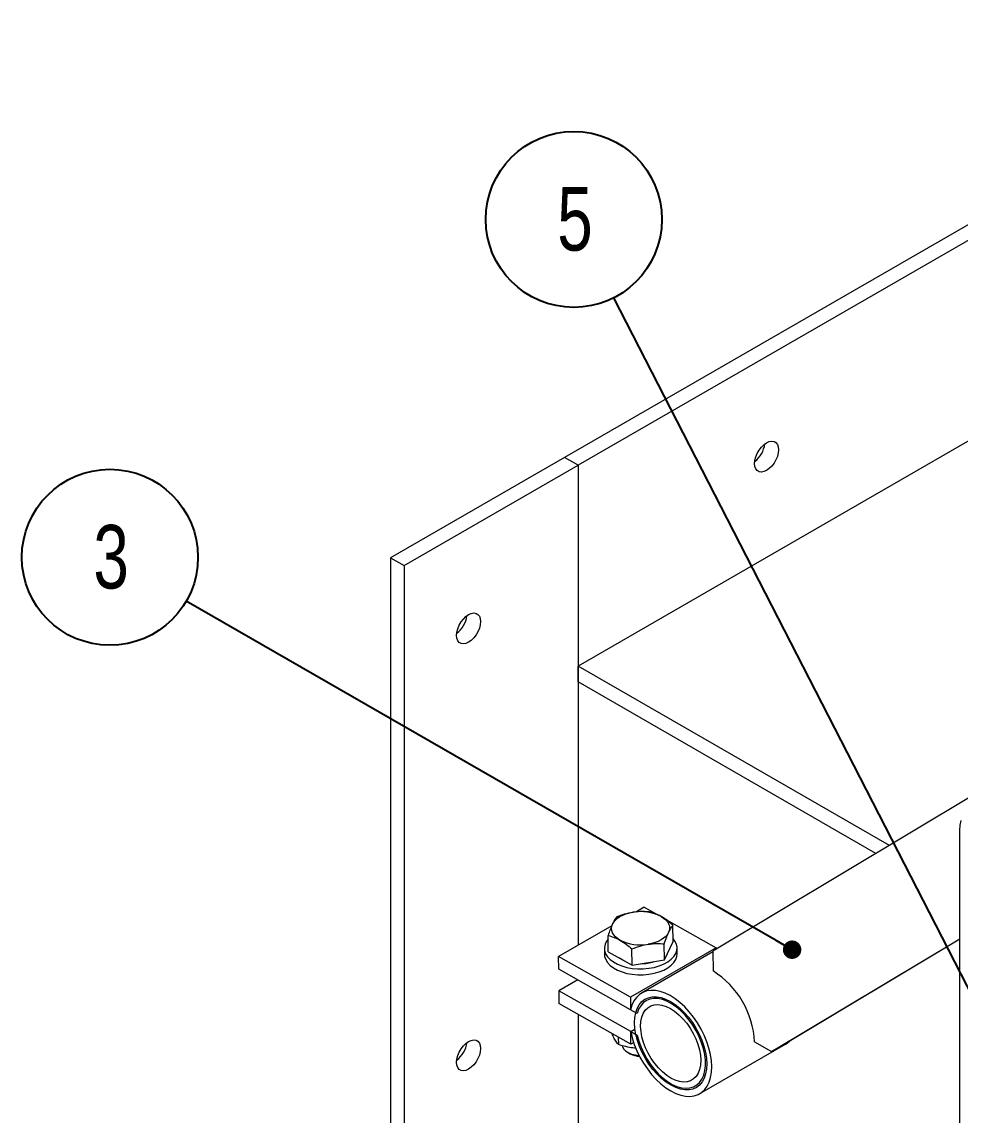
# Model space of a CAD drawing. Header units: millimetres. Extents: x 5983 to 6824, y 1301 to 1895.
# Drawn here: x 6608 to 6659.6, y 1769.2 to 1829.5 of the extents above; entities that cross this region are included whole.
import ezdxf

# ---------------------------------------------------------------- set-up
doc = ezdxf.new("R2010")
doc.units = ezdxf.units.MM
doc.linetypes.add('SLD-Sólida', pattern=[0])
doc.layers.add('FORMATO', color=90, linetype='SLD-Sólida')
doc.styles.add('SLDTEXTSTYLE5', font='TXT', dxfattribs={"width": 0.75})

msp = doc.modelspace()

# ---------------------------------------------------------------- linework, layer by layer
at = {"linetype": 'SLD-Sólida', "lineweight": 18}
for p, q in [((6749.101, 1869.685), (6637.849, 1805.477)), ((6749.849, 1869.253), (6638.597, 1805.045)), ((6749.849, 1858.19), (6638.597, 1793.982)), ((6648.452, 1805.698), (6648.557, 1805.879)), ((6648.557, 1805.879), (6648.682, 1806.042)), ((6648.682, 1806.042), (6648.822, 1806.179)), ((6648.822, 1806.179), (6648.968, 1806.283)), ((6648.968, 1806.283), (6649.115, 1806.349)), ((6649.115, 1806.349), (6649.255, 1806.373)), ((6649.255, 1806.373), (6649.38, 1806.354)), ((6649.38, 1806.354), (6649.484, 1806.294)), ((6649.484, 1806.294), (6649.563, 1806.195)), ((6649.563, 1806.195), (6649.612, 1806.062)), ((6649.612, 1806.062), (6649.628, 1805.902)), ((6649.628, 1805.902), (6649.612, 1805.723)), ((6637.849, 1805.477), (6628.27, 1799.948)), ((6638.597, 1805.045), (6637.849, 1805.477)), ((6648.308, 1805.14), (6648.325, 1805.319)), ((6648.325, 1805.319), (6648.374, 1805.508)), ((6648.374, 1805.508), (6648.452, 1805.698)), ((6649.484, 1805.343), (6649.38, 1805.162)), ((6649.563, 1805.533), (6649.484, 1805.343)), ((6649.612, 1805.723), (6649.563, 1805.533)), ((6629.019, 1799.517), (6638.597, 1805.045)), ((6638.597, 1805.045), (6638.597, 1778.605)), ((6638.597, 1805.045), (6638.597, 1793.982)), ((6648.325, 1804.98), (6648.308, 1805.14)), ((6648.374, 1804.847), (6648.325, 1804.98)), ((6648.452, 1804.748), (6648.374, 1804.847)), ((6648.557, 1804.688), (6648.452, 1804.748)), ((6648.682, 1804.669), (6648.557, 1804.688)), ((6648.822, 1804.693), (6648.682, 1804.669)), ((6648.968, 1804.759), (6648.822, 1804.693)), ((6649.115, 1804.863), (6648.968, 1804.759)), ((6649.255, 1804.999), (6649.115, 1804.863)), ((6649.38, 1805.162), (6649.255, 1804.999)), ((6628.27, 1799.948), (6629.019, 1799.517)), ((6628.27, 1799.948), (6628.27, 1690.715)), ((6629.019, 1799.517), (6629.019, 1690.283)), ((6632.417, 1796.711), (6632.563, 1796.815)), ((6632.563, 1796.815), (6632.71, 1796.881)), ((6632.71, 1796.881), (6632.85, 1796.905)), ((6632.85, 1796.905), (6632.975, 1796.886)), ((6632.975, 1796.886), (6633.079, 1796.826)), ((6633.079, 1796.826), (6633.158, 1796.727)), ((6631.969, 1796.04), (6632.048, 1796.23)), ((6632.048, 1796.23), (6632.152, 1796.411)), ((6632.152, 1796.411), (6632.277, 1796.574)), ((6632.277, 1796.574), (6632.417, 1796.711)), ((6633.158, 1796.727), (6633.207, 1796.594)), ((6633.207, 1796.255), (6633.158, 1796.065)), ((6633.207, 1796.594), (6633.223, 1796.434)), ((6633.223, 1796.434), (6633.207, 1796.255)), ((6631.904, 1795.672), (6631.92, 1795.851)), ((6631.92, 1795.512), (6631.904, 1795.672)), ((6631.92, 1795.851), (6631.969, 1796.04)), ((6632.975, 1795.694), (6632.85, 1795.531)), ((6633.079, 1795.875), (6632.975, 1795.694)), ((6633.158, 1796.065), (6633.079, 1795.875)), ((6631.969, 1795.379), (6631.92, 1795.512)), ((6632.048, 1795.28), (6631.969, 1795.379)), ((6632.152, 1795.22), (6632.048, 1795.28)), ((6632.277, 1795.201), (6632.152, 1795.22)), ((6632.417, 1795.225), (6632.277, 1795.201)), ((6632.563, 1795.291), (6632.417, 1795.225)), ((6632.71, 1795.395), (6632.563, 1795.291)), ((6632.85, 1795.531), (6632.71, 1795.395)), ((6655.728, 1784.095), (6638.597, 1793.982)), ((6638.597, 1793.117), (6638.597, 1793.982)), ((6654.993, 1783.654), (6638.597, 1793.117)), ((6638.597, 1793.117), (6638.597, 1778.605)), ((6660.476, 1786.944), (6646.015, 1778.269)), ((6659.624, 1785.211), (6659.677, 1785.471)), ((6659.607, 1784.924), (6659.624, 1785.211)), ((6659.607, 1690.341), (6659.607, 1784.924)), ((6642.23, 1780.701), (6641.762, 1780.431)), ((6642.23, 1780.701), (6643.021, 1780.253)), ((6640.552, 1779.877), (6640.644, 1779.985)), ((6640.644, 1779.985), (6640.76, 1780.085)), ((6640.76, 1780.085), (6640.898, 1780.176)), ((6640.898, 1780.176), (6641.056, 1780.256)), ((6641.056, 1780.256), (6641.23, 1780.323)), ((6641.23, 1780.323), (6641.417, 1780.377)), ((6641.417, 1780.377), (6641.616, 1780.417)), ((6643.161, 1780.188), (6643.299, 1780.099)), ((6643.299, 1780.099), (6643.415, 1780)), ((6643.339, 1780.074), (6646.19, 1778.459)), ((6643.415, 1780), (6643.508, 1779.894)), ((6643.508, 1779.894), (6643.575, 1779.781)), ((6640.446, 1779.672), (6637.516, 1777.981)), ((6640.43, 1779.527), (6640.443, 1779.646)), ((6640.443, 1779.407), (6640.43, 1779.527)), ((6640.443, 1779.646), (6640.484, 1779.764)), ((6640.484, 1779.29), (6640.443, 1779.407)), ((6640.484, 1779.764), (6640.552, 1779.877)), ((6640.552, 1779.177), (6640.484, 1779.29)), ((6643.575, 1779.307), (6643.508, 1779.194)), ((6643.575, 1779.781), (6643.616, 1779.664)), ((6643.616, 1779.425), (6643.575, 1779.307)), ((6643.616, 1779.664), (6643.63, 1779.544)), ((6643.63, 1779.544), (6643.616, 1779.425)), ((6643.823, 1778.812), (6643.815, 1779.701)), ((6640.16, 1778.824), (6640.078, 1778.655)), ((6640.248, 1778.941), (6640.16, 1778.824)), ((6640.253, 1778.246), (6640.246, 1779.135)), ((6640.644, 1779.071), (6640.552, 1779.177)), ((6640.76, 1778.972), (6640.644, 1779.071)), ((6640.898, 1778.883), (6640.76, 1778.972)), ((6642.642, 1778.694), (6642.444, 1778.654)), ((6642.83, 1778.748), (6642.642, 1778.694)), ((6643.004, 1778.815), (6642.83, 1778.748)), ((6643.161, 1778.895), (6643.004, 1778.815)), ((6643.299, 1778.986), (6643.161, 1778.895)), ((6643.415, 1779.086), (6643.299, 1778.986)), ((6643.344, 1777.789), (6643.337, 1778.679)), ((6643.344, 1777.789), (6643.823, 1778.812)), ((6643.508, 1779.194), (6643.415, 1779.086)), ((6643.925, 1778.832), (6643.821, 1778.97)), ((6644.004, 1778.663), (6643.925, 1778.832)), ((6649.246, 1772.744), (6659.607, 1778.96)), ((6649.844, 1773.09), (6659.607, 1778.946)), ((6640.039, 1778.425), (6640.041, 1778.097)), ((6640.078, 1778.655), (6640.041, 1778.481)), ((6640.041, 1778.481), (6640.051, 1778.306)), ((6640.041, 1778.097), (6640.053, 1777.978)), ((6640.051, 1778.306), (6640.107, 1778.134)), ((6640.107, 1778.134), (6640.209, 1777.97)), ((6640.253, 1778.246), (6641.56, 1777.506)), ((6646.19, 1778.459), (6641.476, 1775.739)), ((6641.56, 1777.506), (6641.552, 1778.395)), ((6646.016, 1778.233), (6642.089, 1775.967)), ((6643.859, 1777.978), (6643.964, 1778.143)), ((6643.964, 1778.143), (6644.024, 1778.315)), ((6644.038, 1778.49), (6644.004, 1778.663)), ((6644.004, 1778.663), (6644.004, 1778.663)), ((6644.024, 1778.315), (6644.038, 1778.49)), ((6644.027, 1777.986), (6644.041, 1778.13)), ((6644.041, 1778.13), (6644.039, 1778.458)), ((6646.015, 1778.269), (6646.024, 1777.181)), ((6646.19, 1778.459), (6646.19, 1778.374)), ((6641.476, 1775.739), (6637.516, 1777.981)), ((6637.522, 1777.286), (6637.516, 1777.981)), ((6640.053, 1777.978), (6640.11, 1777.806)), ((6640.11, 1777.806), (6640.212, 1777.642)), ((6640.209, 1777.97), (6640.354, 1777.816)), ((6640.212, 1777.642), (6640.356, 1777.488)), ((6640.354, 1777.816), (6640.538, 1777.678)), ((6640.356, 1777.488), (6640.54, 1777.349)), ((6640.538, 1777.678), (6640.757, 1777.557)), ((6640.757, 1777.557), (6641.007, 1777.457)), ((6641.06, 1777.786), (6640.876, 1777.894)), ((6641.099, 1777.768), (6641.06, 1777.786)), ((6641.56, 1777.506), (6643.344, 1777.789)), ((6643.051, 1777.461), (6643.302, 1777.562)), ((6643.302, 1777.562), (6643.524, 1777.684)), ((6643.524, 1777.684), (6643.711, 1777.824)), ((6643.527, 1777.356), (6643.714, 1777.495)), ((6643.711, 1777.824), (6643.859, 1777.978)), ((6643.714, 1777.495), (6643.861, 1777.65)), ((6643.861, 1777.65), (6643.967, 1777.814)), ((6643.967, 1777.814), (6644.027, 1777.986)), ((6641.481, 1775.044), (6637.522, 1777.286)), ((6640.54, 1777.349), (6640.76, 1777.229)), ((6640.76, 1777.229), (6641.009, 1777.128)), ((6641.007, 1777.457), (6641.28, 1777.379)), ((6641.009, 1777.128), (6641.283, 1777.051)), ((6641.28, 1777.379), (6641.571, 1777.327)), ((6641.283, 1777.051), (6641.574, 1776.999)), ((6641.571, 1777.327), (6641.874, 1777.301)), ((6641.574, 1776.999), (6641.876, 1776.973)), ((6641.874, 1777.301), (6642.18, 1777.302)), ((6641.876, 1776.973), (6642.183, 1776.974)), ((6642.18, 1777.302), (6642.483, 1777.329)), ((6642.183, 1776.974), (6642.486, 1777.001)), ((6642.483, 1777.329), (6642.775, 1777.383)), ((6642.486, 1777.001), (6642.778, 1777.054)), ((6642.775, 1777.383), (6643.051, 1777.461)), ((6642.778, 1777.054), (6643.053, 1777.133)), ((6643.053, 1777.133), (6643.305, 1777.234)), ((6643.305, 1777.234), (6643.527, 1777.356)), ((6638.579, 1776.687), (6637.532, 1776.083)), ((6637.532, 1776.083), (6637.537, 1775.388)), ((6641.491, 1773.841), (6637.532, 1776.083)), ((6641.476, 1775.739), (6641.481, 1775.044)), ((6641.803, 1775.728), (6641.665, 1775.533)), ((6641.968, 1775.886), (6641.803, 1775.728)), ((6642.158, 1776.004), (6641.968, 1775.886)), ((6642.371, 1776.08), (6642.158, 1776.004)), ((6642.27, 1775.622), (6642.464, 1775.711)), ((6642.603, 1776.115), (6642.371, 1776.08)), ((6642.464, 1775.711), (6642.678, 1775.756)), ((6642.76, 1775.667), (6642.546, 1775.631)), ((6642.852, 1776.106), (6642.603, 1776.115)), ((6642.678, 1775.756), (6642.91, 1775.757)), ((6642.991, 1775.659), (6642.76, 1775.667)), ((6643.112, 1776.055), (6642.852, 1776.106)), ((6642.91, 1775.757), (6643.156, 1775.715)), ((6643.381, 1775.962), (6643.112, 1776.055)), ((6643.156, 1775.715), (6643.41, 1775.629)), ((6643.654, 1775.828), (6643.381, 1775.962)), ((6643.928, 1775.656), (6643.654, 1775.828)), ((6641.497, 1773.146), (6637.537, 1775.388)), ((6641.558, 1775.304), (6641.481, 1775.044)), ((6641.665, 1775.533), (6641.558, 1775.304)), ((6641.764, 1774.88), (6641.845, 1775.118)), ((6641.923, 1775.072), (6641.84, 1774.841)), ((6641.845, 1775.118), (6641.958, 1775.323)), ((6642.037, 1775.27), (6641.923, 1775.072)), ((6641.958, 1775.323), (6642.1, 1775.493)), ((6642.181, 1775.431), (6642.037, 1775.27)), ((6642.1, 1775.493), (6642.27, 1775.622)), ((6642.351, 1775.552), (6642.181, 1775.431)), ((6642.29, 1775.019), (6642.43, 1775.158)), ((6642.546, 1775.631), (6642.351, 1775.552)), ((6642.43, 1775.158), (6642.595, 1775.257)), ((6642.595, 1775.257), (6642.782, 1775.314)), ((6642.782, 1775.314), (6642.988, 1775.328)), ((6642.988, 1775.328), (6643.208, 1775.299)), ((6643.235, 1775.607), (6642.991, 1775.659)), ((6643.208, 1775.299), (6643.438, 1775.226)), ((6643.486, 1775.512), (6643.235, 1775.607)), ((6643.41, 1775.629), (6643.67, 1775.502)), ((6643.438, 1775.226), (6643.673, 1775.113)), ((6643.741, 1775.377), (6643.486, 1775.512)), ((6643.67, 1775.502), (6643.929, 1775.335)), ((6643.673, 1775.113), (6643.908, 1774.96)), ((6643.996, 1775.202), (6643.741, 1775.377)), ((6644.199, 1775.447), (6643.928, 1775.656)), ((6643.929, 1775.335), (6644.185, 1775.132)), ((6644.244, 1774.992), (6643.996, 1775.202)), ((6644.185, 1775.132), (6644.432, 1774.896)), ((6644.462, 1775.205), (6644.199, 1775.447)), ((6644.713, 1774.934), (6644.462, 1775.205)), ((6638.597, 1774.788), (6638.597, 1757.427)), ((6641.84, 1774.841), (6641.481, 1775.044)), ((6641.701, 1774.321), (6641.715, 1774.612)), ((6641.715, 1774.612), (6641.764, 1774.88)), ((6642.051, 1774.394), (6642.099, 1774.633)), ((6642.099, 1774.633), (6642.179, 1774.843)), ((6642.179, 1774.843), (6642.29, 1775.019)), ((6643.908, 1774.96), (6644.139, 1774.771)), ((6644.139, 1774.771), (6644.361, 1774.551)), ((6644.483, 1774.75), (6644.244, 1774.992)), ((6644.361, 1774.551), (6644.569, 1774.303)), ((6644.432, 1774.896), (6644.666, 1774.63)), ((6644.708, 1774.481), (6644.483, 1774.75)), ((6644.666, 1774.63), (6644.884, 1774.34)), ((6644.915, 1774.188), (6644.708, 1774.481)), ((6644.95, 1774.637), (6644.713, 1774.934)), ((6645.168, 1774.319), (6644.95, 1774.637)), ((6641.491, 1773.841), (6641.724, 1773.975)), ((6641.72, 1774.01), (6641.701, 1774.321)), ((6641.773, 1773.686), (6641.72, 1774.01)), ((6642.036, 1774.131), (6642.051, 1774.394)), ((6642.055, 1773.849), (6642.036, 1774.131)), ((6644.569, 1774.303), (6644.759, 1774.032)), ((6644.759, 1774.032), (6644.927, 1773.744)), ((6644.884, 1774.34), (6645.081, 1774.031)), ((6645.099, 1773.878), (6644.915, 1774.188)), ((6645.081, 1774.031), (6645.254, 1773.707)), ((6645.259, 1773.556), (6645.099, 1773.878)), ((6645.364, 1773.985), (6645.168, 1774.319)), ((6645.536, 1773.639), (6645.364, 1773.985)), ((6632.417, 1773.192), (6632.563, 1773.296)), ((6632.563, 1773.296), (6632.71, 1773.361)), ((6632.71, 1773.361), (6632.85, 1773.386)), ((6632.85, 1773.386), (6632.975, 1773.367)), ((6632.975, 1773.367), (6633.079, 1773.307)), ((6633.079, 1773.307), (6633.158, 1773.208)), ((6640.804, 1773.539), (6640.807, 1773.125)), ((6641.491, 1773.841), (6641.573, 1773.491)), ((6641.491, 1773.841), (6641.849, 1773.638)), ((6641.497, 1773.146), (6641.491, 1773.841)), ((6641.573, 1773.491), (6641.685, 1773.138)), ((6641.859, 1773.353), (6641.773, 1773.686)), ((6641.849, 1773.638), (6641.937, 1773.31)), ((6641.977, 1773.017), (6641.859, 1773.353)), ((6641.937, 1773.31), (6642.056, 1772.981)), ((6642.108, 1773.553), (6642.055, 1773.849)), ((6642.192, 1773.25), (6642.108, 1773.553)), ((6644.927, 1773.744), (6645.07, 1773.445)), ((6645.07, 1773.445), (6645.185, 1773.141)), ((6645.254, 1773.707), (6645.401, 1773.374)), ((6645.391, 1773.227), (6645.259, 1773.556)), ((6645.401, 1773.374), (6645.518, 1773.038)), ((6645.68, 1773.286), (6645.536, 1773.639)), ((6645.796, 1772.932), (6645.68, 1773.286)), ((6648.308, 1773.275), (6649.246, 1772.744)), ((6650.107, 1773.213), (6650.232, 1773.322)), ((6631.969, 1772.521), (6632.048, 1772.711)), ((6632.048, 1772.711), (6632.152, 1772.892)), ((6632.152, 1772.892), (6632.277, 1773.055)), ((6632.277, 1773.055), (6632.417, 1773.192)), ((6633.158, 1773.208), (6633.207, 1773.075)), ((6633.207, 1772.735), (6633.158, 1772.546)), ((6633.207, 1773.075), (6633.223, 1772.915)), ((6633.223, 1772.915), (6633.207, 1772.735)), ((6641.021, 1773.066), (6641.031, 1773.026)), ((6641.031, 1773.026), (6641.095, 1772.9)), ((6641.095, 1772.9), (6641.205, 1772.784)), ((6641.205, 1772.784), (6641.356, 1772.685)), ((6641.32, 1772.705), (6641.465, 1772.621)), ((6641.356, 1772.685), (6641.54, 1772.607)), ((6641.651, 1773.235), (6641.497, 1773.146)), ((6641.685, 1773.138), (6641.827, 1772.785)), ((6641.827, 1772.785), (6641.996, 1772.438)), ((6642.123, 1772.684), (6641.977, 1773.017)), ((6642.056, 1772.981), (6642.203, 1772.655)), ((6642.296, 1772.36), (6642.123, 1772.684)), ((6642.307, 1772.946), (6642.192, 1773.25)), ((6642.203, 1772.655), (6642.378, 1772.339)), ((6642.45, 1772.647), (6642.307, 1772.946)), ((6645.185, 1773.141), (6645.269, 1772.838)), ((6645.269, 1772.838), (6645.322, 1772.542)), ((6645.288, 1770.424), (6650.002, 1773.145)), ((6645.493, 1772.898), (6645.391, 1773.227)), ((6645.563, 1772.574), (6645.493, 1772.898)), ((6645.518, 1773.038), (6645.604, 1772.705)), ((6645.604, 1772.705), (6645.657, 1772.381)), ((6645.88, 1772.582), (6645.796, 1772.932)), ((6649.844, 1773.09), (6649.246, 1772.744)), ((6650.002, 1773.145), (6650.107, 1773.213)), ((6631.904, 1772.153), (6631.92, 1772.332)), ((6631.92, 1771.993), (6631.904, 1772.153)), ((6631.92, 1772.332), (6631.969, 1772.521)), ((6632.975, 1772.175), (6632.85, 1772.012)), ((6633.079, 1772.356), (6632.975, 1772.175)), ((6633.158, 1772.546), (6633.079, 1772.356)), ((6641.54, 1772.607), (6641.751, 1772.554)), ((6641.751, 1772.554), (6641.948, 1772.53)), ((6641.996, 1772.438), (6642.19, 1772.102)), ((6642.19, 1772.102), (6642.406, 1771.782)), ((6642.493, 1772.051), (6642.296, 1772.36)), ((6642.378, 1772.339), (6642.575, 1772.038)), ((6642.619, 1772.359), (6642.45, 1772.647)), ((6642.711, 1771.761), (6642.493, 1772.051)), ((6642.809, 1772.088), (6642.619, 1772.359)), ((6643.017, 1771.84), (6642.809, 1772.088)), ((6645.322, 1772.542), (6645.341, 1772.26)), ((6645.341, 1772.26), (6645.326, 1771.997)), ((6645.599, 1772.261), (6645.563, 1772.574)), ((6645.601, 1771.965), (6645.599, 1772.261)), ((6645.657, 1772.381), (6645.676, 1772.07)), ((6645.676, 1772.07), (6645.662, 1771.779)), ((6645.932, 1772.241), (6645.88, 1772.582)), ((6645.951, 1771.914), (6645.932, 1772.241)), ((6631.969, 1771.86), (6631.92, 1771.993)), ((6632.048, 1771.761), (6631.969, 1771.86)), ((6632.152, 1771.7), (6632.048, 1771.761)), ((6632.277, 1771.682), (6632.152, 1771.7)), ((6632.417, 1771.706), (6632.277, 1771.682)), ((6632.563, 1771.771), (6632.417, 1771.706)), ((6632.71, 1771.875), (6632.563, 1771.771)), ((6632.85, 1772.012), (6632.71, 1771.875)), ((6642.406, 1771.782), (6642.641, 1771.483)), ((6642.575, 1772.038), (6642.792, 1771.758)), ((6642.641, 1771.483), (6642.892, 1771.21)), ((6642.945, 1771.495), (6642.711, 1771.761)), ((6642.792, 1771.758), (6643.025, 1771.503)), ((6643.192, 1771.259), (6642.945, 1771.495)), ((6643.238, 1771.619), (6643.017, 1771.84)), ((6643.025, 1771.503), (6643.27, 1771.278)), ((6643.469, 1771.431), (6643.238, 1771.619)), ((6645.198, 1771.548), (6645.087, 1771.372)), ((6645.278, 1771.758), (6645.198, 1771.548)), ((6645.326, 1771.997), (6645.278, 1771.758)), ((6645.505, 1771.443), (6645.57, 1771.691)), ((6645.614, 1771.511), (6645.532, 1771.273)), ((6645.57, 1771.691), (6645.601, 1771.965)), ((6645.662, 1771.779), (6645.614, 1771.511)), ((6645.89, 1771.321), (6645.937, 1771.606)), ((6645.937, 1771.606), (6645.951, 1771.914)), ((6642.892, 1771.21), (6643.154, 1770.965)), ((6643.154, 1770.965), (6643.424, 1770.753)), ((6643.448, 1771.055), (6643.192, 1771.259)), ((6643.27, 1771.278), (6643.522, 1771.087)), ((6643.707, 1770.889), (6643.448, 1771.055)), ((6643.704, 1771.278), (6643.469, 1771.431)), ((6643.522, 1771.087), (6643.778, 1770.934)), ((6643.939, 1771.165), (6643.704, 1771.278)), ((6643.967, 1770.762), (6643.707, 1770.889)), ((6643.778, 1770.934), (6644.031, 1770.821)), ((6644.169, 1771.092), (6643.939, 1771.165)), ((6644.389, 1771.063), (6644.169, 1771.092)), ((6644.595, 1771.077), (6644.389, 1771.063)), ((6644.782, 1771.134), (6644.595, 1771.077)), ((6644.948, 1771.233), (6644.782, 1771.134)), ((6644.942, 1770.799), (6645.124, 1770.902)), ((6645.087, 1771.372), (6644.948, 1771.233)), ((6645.277, 1770.898), (6645.108, 1770.769)), ((6645.124, 1770.902), (6645.28, 1771.045)), ((6645.42, 1771.067), (6645.277, 1770.898)), ((6645.28, 1771.045), (6645.408, 1771.226)), ((6645.408, 1771.226), (6645.505, 1771.443)), ((6645.532, 1771.273), (6645.42, 1771.067)), ((6645.7, 1770.838), (6645.811, 1771.064)), ((6645.811, 1771.064), (6645.89, 1771.321)), ((6643.424, 1770.753), (6643.697, 1770.577)), ((6643.697, 1770.577), (6643.971, 1770.44)), ((6644.221, 1770.676), (6643.967, 1770.762)), ((6643.971, 1770.44), (6644.24, 1770.343)), ((6644.031, 1770.821), (6644.279, 1770.75)), ((6644.467, 1770.634), (6644.221, 1770.676)), ((6644.24, 1770.343), (6644.502, 1770.287)), ((6644.279, 1770.75), (6644.516, 1770.722)), ((6644.699, 1770.635), (6644.467, 1770.634)), ((6644.502, 1770.287), (6644.751, 1770.275)), ((6644.516, 1770.722), (6644.739, 1770.739)), ((6644.914, 1770.68), (6644.699, 1770.635)), ((6644.739, 1770.739), (6644.942, 1770.799)), ((6644.751, 1770.275), (6644.985, 1770.305)), ((6645.108, 1770.769), (6644.914, 1770.68)), ((6644.985, 1770.305), (6645.2, 1770.378)), ((6645.2, 1770.378), (6645.393, 1770.493)), ((6645.393, 1770.493), (6645.56, 1770.647)), ((6645.56, 1770.647), (6645.7, 1770.838))]:
    msp.add_line(p, q, dxfattribs=at)
at = {"linetype": 'ByBlock', "lineweight": -2}
msp.add_line((6649.935, 1778.609), (6649.494, 1778.862), dxfattribs=at)
at = {"linetype": 'ByBlock', "const_width": 0.508}
msp.add_lwpolyline([(6650.155, 1778.482, 1), (6650.595, 1778.228, 1)], format="xyb", close=True, dxfattribs=at)
at = {"linetype": 'SLD-Sólida', "lineweight": 18}
for centre, radius, start, end in [((6647.413, 1806.419), 1.474, 307.75615, 352.26148), ((6631.008, 1796.951), 1.474, 307.75615, 352.26148), ((6642.046, 1777.983), 2.471, 63.17185, 100.02623), ((6642.014, 1781.088), 2.471, 243.17185, 280.02623), ((6642.04, 1780.003), 2.419, 270.25496, 287.77693), ((6642.041, 1780.024), 2.429, 272.1632, 285.8687), ((6643.398, 1773.025), 4.917, 2.91453, 57.71352), ((6631.008, 1773.431), 1.474, 307.75615, 352.26148), ((6642.033, 1773.678), 1.2, 241.71183, 267.17794)]:
    msp.add_arc(centre, radius, start, end, dxfattribs=at)
for points, knots in [([(6640.724, 1780.158), (6640.678, 1780.098), (6640.599, 1779.995), (6640.518, 1779.832), (6640.484, 1779.764)], [0, 0, 0, 0, 0.581944, 1, 1, 1, 1]), ([(6641.616, 1780.417), (6641.454, 1780.384), (6641.152, 1780.323), (6640.86, 1780.21), (6640.724, 1780.158)], [0, 0, 0, 0, 0.5352597, 1, 1, 1, 1]), ([(6642.509, 1780.441), (6642.338, 1780.452), (6642.044, 1780.47), (6641.742, 1780.433), (6641.616, 1780.417)], [0, 0, 0, 0, 0.581944, 1, 1, 1, 1]), ([(6643.161, 1780.188), (6643.043, 1780.249), (6642.821, 1780.361), (6642.608, 1780.416), (6642.509, 1780.441)], [0, 0, 0, 0, 0.53526, 1, 1, 1, 1]), ([(6643.815, 1779.701), (6643.69, 1779.81), (6643.475, 1779.996), (6643.254, 1780.132), (6643.161, 1780.188)], [0, 0, 0, 0, 0.581944, 1, 1, 1, 1]), ([(6640.484, 1779.764), (6640.441, 1779.664), (6640.36, 1779.478), (6640.282, 1779.244), (6640.246, 1779.135)], [0, 0, 0, 0, 0.5352597, 1, 1, 1, 1]), ([(6643.337, 1778.679), (6643.382, 1778.814), (6643.46, 1779.047), (6643.541, 1779.231), (6643.575, 1779.307)], [0, 0, 0, 0, 0.581944, 1, 1, 1, 1]), ([(6643.575, 1779.307), (6643.619, 1779.393), (6643.7, 1779.553), (6643.779, 1779.654), (6643.815, 1779.701)], [0, 0, 0, 0, 0.53526, 1, 1, 1, 1]), ([(6640.246, 1779.135), (6640.371, 1779.102), (6640.585, 1779.046), (6640.806, 1778.931), (6640.898, 1778.883)], [0, 0, 0, 0, 0.581944, 1, 1, 1, 1]), ([(6640.898, 1778.883), (6641.017, 1778.809), (6641.238, 1778.67), (6641.453, 1778.483), (6641.552, 1778.395)], [0, 0, 0, 0, 0.5352597, 1, 1, 1, 1]), ([(6642.444, 1778.654), (6642.606, 1778.673), (6642.908, 1778.708), (6643.201, 1778.688), (6643.337, 1778.679)], [0, 0, 0, 0, 0.53526, 1, 1, 1, 1]), ([(6641.552, 1778.395), (6641.723, 1778.46), (6642.015, 1778.572), (6642.317, 1778.63), (6642.444, 1778.654)], [0, 0, 0, 0, 0.581944, 1, 1, 1, 1]), ([(6640.807, 1773.125), (6640.756, 1773.197), (6640.659, 1773.334), (6640.539, 1773.548), (6640.472, 1773.693), (6640.451, 1773.738)], [0, 0, 0, 0, 0.436405, 0.823828, 1, 1, 1, 1]), ([(6641.781, 1772.922), (6641.723, 1772.927), (6641.538, 1772.944), (6641.212, 1773.012), (6640.947, 1773.086), (6640.807, 1773.125)], [0, 0, 0, 0, 0.178384, 0.564899, 1, 1, 1, 1])]:
    msp.add_open_spline(points, degree=3, knots=knots, dxfattribs=at)
at = {"layer": 'FORMATO'}
for p, q in [((6660.726, 1774.97), (6640.566, 1814.275)), ((6649.494, 1778.862), (6617.016, 1797.555))]:
    msp.add_line(p, q, dxfattribs=at)
for centre in [(6638.353, 1818.589), (6612.814, 1799.974)]:
    msp.add_circle(centre, 4.848, dxfattribs=at)

# ---------------------------------------------------------------- texts
at = {"layer": 'FORMATO', "style": 'SLDTEXTSTYLE5', "width": 0.75}
for s, p in [('5', (6637.443, 1816.873)), ('3', (6611.904, 1798.257))]:
    msp.add_text(s, height=3.5, dxfattribs=at).set_placement(p)

doc.saveas('drawing.dxf')
